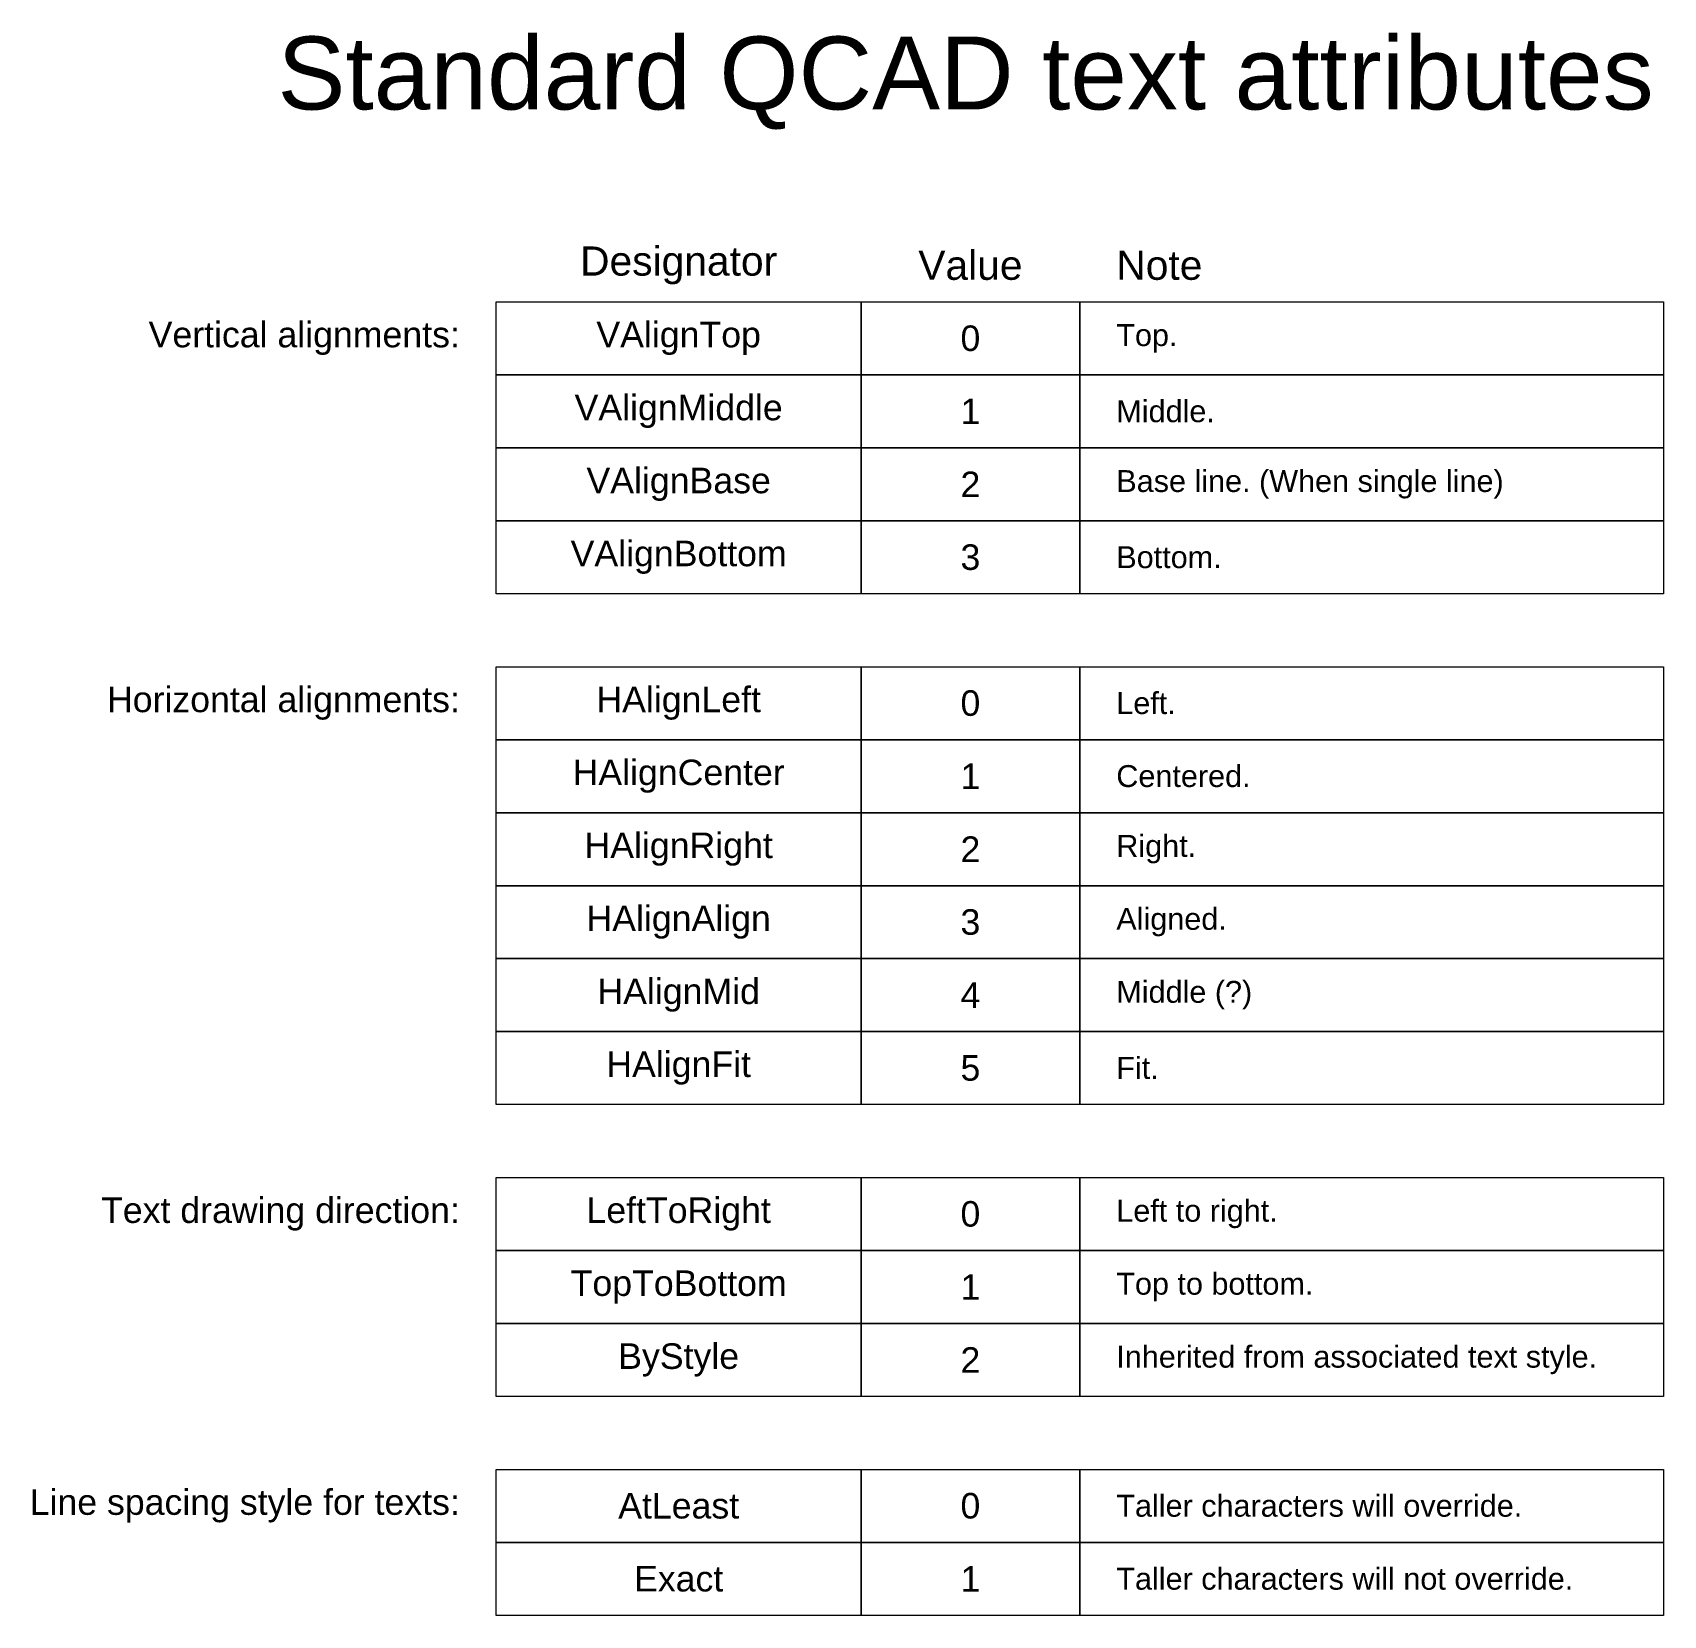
# Model space of a CAD drawing. Header units: millimetres. Extents: x -64 to 160, y 120 to 337.
import ezdxf

# ---------------------------------------------------------------- set-up
doc = ezdxf.new("R2010")
doc.units = ezdxf.units.MM
doc.layers.add('Borders', color=253, linetype='Continuous', lineweight=5, true_color=0xa0a0a4)
doc.layers.add('Text', color=18, linetype='Continuous', lineweight=15, true_color=0x000000)
doc.styles.add('textstyle11', font='')
doc.styles.add('textstyle12', font='')
doc.styles.add('textstyle13', font='')
doc.styles.add('textstyle14', font='')
doc.styles.add('textstyle15', font='')
doc.styles.add('textstyle16', font='')
doc.styles.add('textstyle17', font='')
doc.styles.add('textstyle18', font='')
doc.styles.add('textstyle19', font='')
doc.styles.add('textstyle20', font='')
doc.styles.add('textstyle21', font='')
doc.styles.add('textstyle22', font='')
doc.styles.add('textstyle23', font='')
doc.styles.add('textstyle24', font='')
doc.styles.add('textstyle25', font='')
doc.styles.add('textstyle26', font='')
doc.styles.add('textstyle27', font='')
doc.styles.add('textstyle28', font='')
doc.styles.add('textstyle29', font='')
doc.styles.add('textstyle30', font='')
doc.styles.add('textstyle31', font='')
doc.styles.add('textstyle32', font='')
doc.styles.add('textstyle33', font='')
doc.styles.add('textstyle34', font='')
doc.styles.add('textstyle35', font='')
doc.styles.add('textstyle36', font='')
doc.styles.add('textstyle37', font='')
doc.styles.add('textstyle38', font='')
doc.styles.add('textstyle39', font='')
doc.styles.add('textstyle40', font='')
doc.styles.add('textstyle41', font='')
doc.styles.add('textstyle42', font='')
doc.styles.add('textstyle43', font='')
doc.styles.add('textstyle44', font='')
doc.styles.add('textstyle45', font='')
doc.styles.add('textstyle46', font='')
doc.styles.add('textstyle47', font='')
doc.styles.add('textstyle48', font='')
doc.styles.add('textstyle49', font='')
doc.styles.add('textstyle50', font='')
doc.styles.add('textstyle51', font='')
doc.styles.add('textstyle52', font='')
doc.styles.add('textstyle53', font='')
doc.styles.add('textstyle54', font='')
doc.styles.add('textstyle55', font='')
doc.styles.add('textstyle56', font='')
doc.styles.add('textstyle57', font='')
doc.styles.add('textstyle58', font='')
doc.styles.add('textstyle59', font='')
doc.styles.add('textstyle60', font='')
doc.styles.add('textstyle61', font='')
doc.styles.add('textstyle62', font='')
doc.styles.add('textstyle63', font='')
doc.styles.get('textstyle11').set_extended_font_data('Arial')
doc.styles.get('textstyle12').set_extended_font_data('Arial')
doc.styles.get('textstyle13').set_extended_font_data('Arial')
doc.styles.get('textstyle14').set_extended_font_data('Arial')
doc.styles.get('textstyle15').set_extended_font_data('Arial')
doc.styles.get('textstyle16').set_extended_font_data('Arial')
doc.styles.get('textstyle17').set_extended_font_data('Arial')
doc.styles.get('textstyle18').set_extended_font_data('Arial')
doc.styles.get('textstyle19').set_extended_font_data('Arial')
doc.styles.get('textstyle20').set_extended_font_data('Arial')
doc.styles.get('textstyle21').set_extended_font_data('Arial')
doc.styles.get('textstyle22').set_extended_font_data('Arial')
doc.styles.get('textstyle23').set_extended_font_data('Arial')
doc.styles.get('textstyle24').set_extended_font_data('Arial')
doc.styles.get('textstyle25').set_extended_font_data('Arial')
doc.styles.get('textstyle26').set_extended_font_data('Arial')
doc.styles.get('textstyle27').set_extended_font_data('Arial')
doc.styles.get('textstyle28').set_extended_font_data('Arial')
doc.styles.get('textstyle29').set_extended_font_data('Arial')
doc.styles.get('textstyle30').set_extended_font_data('Arial')
doc.styles.get('textstyle31').set_extended_font_data('Arial')
doc.styles.get('textstyle32').set_extended_font_data('Arial')
doc.styles.get('textstyle33').set_extended_font_data('Arial')
doc.styles.get('textstyle34').set_extended_font_data('Arial')
doc.styles.get('textstyle35').set_extended_font_data('Arial')
doc.styles.get('textstyle36').set_extended_font_data('Arial')
doc.styles.get('textstyle37').set_extended_font_data('Arial')
doc.styles.get('textstyle38').set_extended_font_data('Arial')
doc.styles.get('textstyle39').set_extended_font_data('Arial')
doc.styles.get('textstyle40').set_extended_font_data('Arial')
doc.styles.get('textstyle41').set_extended_font_data('Arial')
doc.styles.get('textstyle42').set_extended_font_data('Arial')
doc.styles.get('textstyle43').set_extended_font_data('Arial')
doc.styles.get('textstyle44').set_extended_font_data('Arial')
doc.styles.get('textstyle45').set_extended_font_data('Arial')
doc.styles.get('textstyle46').set_extended_font_data('Arial')
doc.styles.get('textstyle47').set_extended_font_data('Arial')
doc.styles.get('textstyle48').set_extended_font_data('Arial')
doc.styles.get('textstyle49').set_extended_font_data('Arial')
doc.styles.get('textstyle50').set_extended_font_data('Arial')
doc.styles.get('textstyle51').set_extended_font_data('Arial')
doc.styles.get('textstyle52').set_extended_font_data('Arial')
doc.styles.get('textstyle53').set_extended_font_data('Arial')
doc.styles.get('textstyle54').set_extended_font_data('Arial')
doc.styles.get('textstyle55').set_extended_font_data('Arial')
doc.styles.get('textstyle56').set_extended_font_data('Arial')
doc.styles.get('textstyle57').set_extended_font_data('Arial')
doc.styles.get('textstyle58').set_extended_font_data('Arial')
doc.styles.get('textstyle59').set_extended_font_data('Arial')
doc.styles.get('textstyle60').set_extended_font_data('Arial')
doc.styles.get('textstyle61').set_extended_font_data('Arial')
doc.styles.get('textstyle62').set_extended_font_data('Arial')
doc.styles.get('textstyle63').set_extended_font_data('Arial')

msp = doc.modelspace()

# ---------------------------------------------------------------- linework, layer by layer
at = {"layer": 'Borders', "flags": 128}
for points in [[(0, 300), (50, 300), (50, 290), (0, 290)], [(50, 300), (80, 300), (80, 290), (50, 290)], [(80, 300), (160, 300), (160, 290), (80, 290)], [(0, 290), (50, 290), (50, 280), (0, 280)], [(50, 290), (80, 290), (80, 280), (50, 280)], [(80, 290), (160, 290), (160, 280), (80, 280)], [(0, 280), (50, 280), (50, 270), (0, 270)], [(50, 280), (80, 280), (80, 270), (50, 270)], [(80, 280), (160, 280), (160, 270), (80, 270)], [(0, 270), (50, 270), (50, 260), (0, 260)], [(50, 270), (80, 270), (80, 260), (50, 260)], [(80, 270), (160, 270), (160, 260), (80, 260)], [(0, 250), (50, 250), (50, 240), (0, 240)], [(50, 250), (80, 250), (80, 240), (50, 240)], [(80, 250), (160, 250), (160, 240), (80, 240)], [(0, 240), (50, 240), (50, 230), (0, 230)], [(50, 240), (80, 240), (80, 230), (50, 230)], [(80, 240), (160, 240), (160, 230), (80, 230)], [(0, 230), (50, 230), (50, 220), (0, 220)], [(50, 230), (80, 230), (80, 220), (50, 220)], [(80, 230), (160, 230), (160, 220), (80, 220)], [(0, 220), (50, 220), (50, 210), (0, 210)], [(50, 220), (80, 220), (80, 210), (50, 210)], [(80, 220), (160, 220), (160, 210), (80, 210)], [(0, 210), (50, 210), (50, 200), (0, 200)], [(50, 210), (80, 210), (80, 200), (50, 200)], [(80, 210), (160, 210), (160, 200), (80, 200)], [(0, 200), (50, 200), (50, 190), (0, 190)], [(50, 200), (80, 200), (80, 190), (50, 190)], [(80, 200), (160, 200), (160, 190), (80, 190)], [(0, 180), (50, 180), (50, 170), (0, 170)], [(50, 180), (80, 180), (80, 170), (50, 170)], [(80, 180), (160, 180), (160, 170), (80, 170)], [(0, 170), (50, 170), (50, 160), (0, 160)], [(50, 170), (80, 170), (80, 160), (50, 160)], [(80, 170), (160, 170), (160, 160), (80, 160)], [(0, 160), (50, 160), (50, 150), (0, 150)], [(50, 160), (80, 160), (80, 150), (50, 150)], [(80, 160), (160, 160), (160, 150), (80, 150)], [(0, 140), (50, 140), (50, 130), (0, 130)], [(50, 140), (80, 140), (80, 130), (50, 130)], [(80, 140), (160, 140), (160, 130), (80, 130)], [(0, 130), (50, 130), (50, 120), (0, 120)], [(50, 130), (80, 130), (80, 120), (50, 120)], [(80, 130), (160, 130), (160, 120), (80, 120)]]:
    msp.add_lwpolyline(points, close=True, dxfattribs=at)

# ---------------------------------------------------------------- texts
at = {"layer": 'Text', "attachment_point": 4}
for s, insert, char_height, style in [('Standard QCAD text attributes', (-30, 330), 10, 'textstyle63'), ('Note', (85, 305), 4, 'textstyle20')]:
    msp.add_mtext(s, dxfattribs=dict(at, insert=insert, char_height=char_height, style=style))
at = {"layer": 'Text', "line_spacing_factor": 1.25}
for s, insert, char_height, attachment_point, style in [('Designator', (25, 305), 4, 5, 'textstyle11'), ('Value', (65, 305), 4, 5, 'textstyle17'), ('Vertical alignments:', (-5, 295), 3.5, 6, 'textstyle13'), ('VAlignTop', (25, 295), 3.5, 5, 'textstyle12'), ('0', (65, 295), 3.5, 5, 'textstyle18'), ('Top. ', (85, 295), 3, 4, 'textstyle21'), ('VAlignMiddle ', (25, 285), 3.5, 5, 'textstyle22'), ('1', (65, 285), 3.5, 5, 'textstyle23'), ('Middle.', (85, 285), 3, 4, 'textstyle25'), ('VAlignBase  ', (25, 275), 3.5, 5, 'textstyle26'), ('2', (65, 275), 3.5, 5, 'textstyle27'), ('Base line. (When single line)', (85, 275), 3, 4, 'textstyle29'), ('VAlignBottom  ', (25, 265), 3.5, 5, 'textstyle30'), ('3', (65, 265), 3.5, 5, 'textstyle31'), ('Bottom.', (85, 265), 3, 4, 'textstyle33'), ('Horizontal alignments:', (-5, 245), 3.5, 6, 'textstyle14'), ('HAlignLeft ', (25, 245), 3.5, 5, 'textstyle34'), ('0', (65, 245), 3.5, 5, 'textstyle19'), ('Left.', (85, 245), 3, 4, 'textstyle35'), ('HAlignCenter ', (25, 235), 3.5, 5, 'textstyle36'), ('1', (65, 235), 3.5, 5, 'textstyle24'), ('Centered.', (85, 235), 3, 4, 'textstyle39'), ('HAlignRight', (25, 225), 3.5, 5, 'textstyle38'), ('2', (65, 225), 3.5, 5, 'textstyle28'), ('Right.', (85, 225), 3, 4, 'textstyle37'), ('HAlignAlign', (25, 215), 3.5, 5, 'textstyle40'), ('Aligned.', (85, 215), 3, 4, 'textstyle41'), ('3', (65, 215), 3.5, 5, 'textstyle32'), ('HAlignMid ', (25, 205), 3.5, 5, 'textstyle42'), ('4', (65, 205), 3.5, 5, 'textstyle43'), ('Middle (?)', (85, 205), 3, 4, 'textstyle44'), ('HAlignFit', (25, 195), 3.5, 5, 'textstyle45'), ('5', (65, 195), 3.5, 5, 'textstyle46'), ('Fit.', (85, 195), 3, 4, 'textstyle47'), ('Text drawing direction:', (-5, 175), 3.5, 6, 'textstyle15'), ('LeftToRight', (25, 175), 3.5, 5, 'textstyle48'), ('0', (65, 175), 3.5, 5, 'textstyle49'), ('Left to right.', (85, 175), 3, 4, 'textstyle50'), ('TopToBottom ', (25, 165), 3.5, 5, 'textstyle51'), ('1', (65, 165), 3.5, 5, 'textstyle52'), ('Top to bottom.', (85, 165), 3, 4, 'textstyle53'), ('ByStyle ', (25, 155), 3.5, 5, 'textstyle54'), ('2', (65, 155), 3.5, 5, 'textstyle55'), ('Inherited from associated text style.', (85, 155), 3, 4, 'textstyle56'), ('Line spacing style for texts:', (-5, 135), 3.5, 6, 'textstyle16'), ('AtLeast', (25, 135), 3.5, 5, 'textstyle57'), ('0', (65, 135), 3.5, 5, 'textstyle58'), ('Taller characters will override.', (85, 135), 3, 4, 'textstyle59'), ('Exact ', (25, 125), 3.5, 5, 'textstyle60'), ('1', (65, 125), 3.5, 5, 'textstyle61'), ('Taller characters will not override.', (85, 125), 3, 4, 'textstyle62')]:
    msp.add_mtext(s, dxfattribs=dict(at, insert=insert, char_height=char_height, attachment_point=attachment_point, style=style))

doc.saveas('drawing.dxf')
